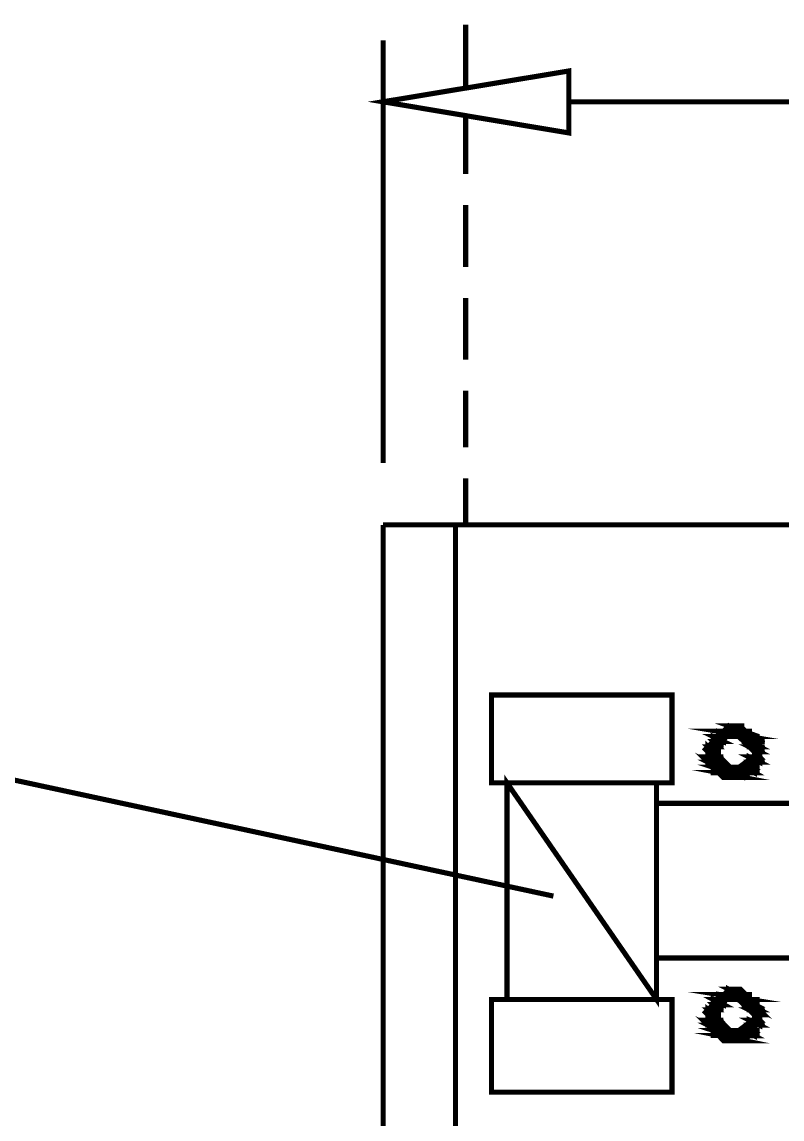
# Model space of a CAD drawing. Header units: metres. Extents: x -593 to 248, y 430 to 1024.
# Drawn here: x -453.6 to -447.35, y 817.38 to 826.39 of the extents above; entities that cross this region are included whole.
import ezdxf

# ---------------------------------------------------------------- set-up
doc = ezdxf.new("R2010")
doc.units = ezdxf.units.M
doc.header["$MEASUREMENT"] = 0
for name, color, linetype in [('C00-00-00-BLACK', 7, 'Continuous'), ('C00-7E-FF', 150, 'Continuous'), ('CFF-00-00', 1, 'Continuous')]:
    doc.layers.add(name, color=color, linetype=linetype)

msp = doc.modelspace()

# ---------------------------------------------------------------- linework, layer by layer
at = {"layer": 'C00-00-00-BLACK', "const_width": 0.0423}
for points in [[(-449.9536, 825.8641), (-449.9536, 826.3731)], [(-449.9536, 825.1451), (-449.9536, 825.6111)], [(-449.9536, 824.3801), (-449.9536, 824.8901)], [(-449.9536, 823.6181), (-449.9536, 824.1251)], [(-449.9536, 822.8991), (-449.9536, 823.3631)], [(-449.9536, 822.2611), (-449.9536, 822.6441)], [(-450.6326, 822.2611), (-450.6326, 803.2291)], [(-450.6326, 822.2611), (-442.7856, 822.2611)], [(-450.0376, 822.2611), (-450.0376, 813.6561)], [(-449.6146, 820.1411), (-449.6146, 818.3611)], [(-448.3846, 820.1411), (-448.3846, 818.3611)], [(-447.1116, 819.9721), (-448.3846, 819.9721), (-448.3846, 818.7011), (-447.1116, 818.7011)]]:
    msp.add_lwpolyline(points, dxfattribs=at)
for points in [[(-449.7416, 820.1411), (-448.2576, 820.1411), (-448.2576, 820.8631), (-449.7416, 820.8631), (-449.7416, 820.1411)], [(-447.6226, 820.5641), (-447.8756, 820.5641), (-447.6226, 820.5211), (-447.6226, 820.5641)], [(-447.5376, 820.3951), (-447.5376, 820.4481), (-447.6966, 820.6071), (-447.7486, 820.6071), (-447.7916, 820.6071), (-447.9186, 820.4481), (-447.9186, 820.3951), (-447.9186, 820.3531), (-447.7916, 820.2251), (-447.7486, 820.2251), (-447.6966, 820.2251), (-447.5376, 820.3531), (-447.5376, 820.3951)], [(-447.7076, 820.6101), (-447.7916, 820.6101), (-447.6646, 820.5641), (-447.7076, 820.6101)], [(-447.8756, 820.5641), (-447.6226, 820.5211), (-447.8756, 820.5211), (-447.8756, 820.5641)], [(-447.5796, 820.3951), (-447.5796, 820.4371), (-447.7076, 820.5641), (-447.7486, 820.5641), (-447.7806, 820.5641), (-447.8756, 820.4371), (-447.8756, 820.3951), (-447.8756, 820.3631), (-447.7806, 820.2681), (-447.7486, 820.2681), (-447.7076, 820.2681), (-447.5796, 820.3631), (-447.5796, 820.3951)], [(-447.8346, 820.5641), (-447.6226, 820.5641), (-447.8756, 820.5641), (-447.8346, 820.5641)], [(-447.7916, 820.6101), (-447.6646, 820.5641), (-447.8346, 820.5641), (-447.7916, 820.6101)], [(-447.8346, 820.5641), (-447.6646, 820.5641), (-447.6226, 820.5641), (-447.8346, 820.5641)], [(-447.6646, 820.5641), (-447.6226, 820.5641), (-447.8346, 820.5641), (-447.6646, 820.5641)], [(-447.8346, 820.5641), (-447.6646, 820.5641), (-447.6226, 820.5641), (-447.8346, 820.5641)], [(-447.6646, 820.5641), (-447.6226, 820.5641), (-447.8346, 820.5641), (-447.6646, 820.5641)], [(-447.6646, 820.5641), (-447.8346, 820.5641), (-447.6226, 820.5641), (-447.6646, 820.5641)], [(-447.7486, 820.6101), (-447.7076, 820.6101), (-447.7916, 820.6101), (-447.7486, 820.6101)], [(-447.7916, 820.6101), (-447.7076, 820.6101), (-447.6646, 820.6101), (-447.7916, 820.6101)], [(-447.7076, 820.6101), (-447.6646, 820.6101), (-447.7916, 820.6101), (-447.7076, 820.6101)], [(-447.9186, 820.4801), (-447.8756, 820.4371), (-447.9616, 820.4371), (-447.9186, 820.4801)], [(-447.8346, 820.5211), (-447.9186, 820.5211), (-447.8346, 820.4801), (-447.8346, 820.5211)], [(-447.8756, 820.4801), (-447.9186, 820.4801), (-447.8756, 820.4371), (-447.8756, 820.4801)], [(-447.9186, 820.5211), (-447.8346, 820.4801), (-447.9186, 820.4801), (-447.9186, 820.5211)], [(-447.8756, 820.5211), (-447.7916, 820.5211), (-447.9186, 820.5211), (-447.8756, 820.5211)], [(-447.8346, 820.5211), (-447.7916, 820.5211), (-447.9186, 820.5211), (-447.8346, 820.5211)], [(-447.8346, 820.5211), (-447.9186, 820.5211), (-447.7916, 820.5211), (-447.8346, 820.5211)], [(-447.9186, 820.5211), (-447.8346, 820.5211), (-447.7916, 820.5211), (-447.9186, 820.5211)], [(-447.8346, 820.5211), (-447.7916, 820.5211), (-447.9186, 820.5211), (-447.8346, 820.5211)], [(-447.8756, 820.4801), (-447.8346, 820.4801), (-447.9186, 820.4801), (-447.8756, 820.4801)], [(-447.8756, 820.4801), (-447.9186, 820.4801), (-447.8346, 820.4801), (-447.8756, 820.4801)], [(-447.9186, 820.4801), (-447.8756, 820.4801), (-447.8346, 820.4801), (-447.9186, 820.4801)], [(-447.8756, 820.4801), (-447.8346, 820.4801), (-447.9186, 820.4801), (-447.8756, 820.4801)], [(-447.8756, 820.5211), (-447.6226, 820.5211), (-447.5796, 820.5211), (-447.8756, 820.5211)], [(-447.6226, 820.5211), (-447.5796, 820.5211), (-447.8756, 820.5211), (-447.6226, 820.5211)], [(-447.7916, 820.5211), (-447.7486, 820.5211), (-447.8756, 820.5211), (-447.7916, 820.5211)], [(-447.7916, 820.5211), (-447.8756, 820.5211), (-447.7486, 820.5211), (-447.7916, 820.5211)], [(-447.7916, 820.5211), (-447.8756, 820.5211), (-447.7916, 820.5211)], [(-447.6226, 820.5211), (-447.7486, 820.5211), (-447.6226, 820.5211)], [(-447.7486, 820.5211), (-447.6226, 820.5211), (-447.7076, 820.5211), (-447.7486, 820.5211)], [(-447.5796, 820.5211), (-447.6646, 820.5211), (-447.5796, 820.4801), (-447.5796, 820.5211)], [(-447.6226, 820.4371), (-447.5376, 820.3951), (-447.5796, 820.3951), (-447.6226, 820.4371)], [(-447.5796, 820.5211), (-447.5376, 820.5211), (-447.7076, 820.5211), (-447.5796, 820.5211)], [(-447.5796, 820.5211), (-447.7076, 820.5211), (-447.6226, 820.5211), (-447.5796, 820.5211)], [(-447.7076, 820.5211), (-447.5796, 820.5211), (-447.5376, 820.5211), (-447.7076, 820.5211)], [(-447.5796, 820.5211), (-447.5376, 820.5211), (-447.7076, 820.5211), (-447.5796, 820.5211)], [(-447.5796, 820.5211), (-447.7076, 820.5211), (-447.5796, 820.5211)], [(-447.7076, 820.5211), (-447.5796, 820.5211), (-447.6646, 820.5211), (-447.7076, 820.5211)], [(-447.5376, 820.4801), (-447.6226, 820.4801), (-447.5376, 820.4371), (-447.5376, 820.4801)], [(-447.6646, 820.5211), (-447.5796, 820.4801), (-447.6646, 820.4801), (-447.6646, 820.5211)], [(-447.5796, 820.4801), (-447.6646, 820.4801), (-447.5796, 820.4801)], [(-447.6646, 820.4801), (-447.5796, 820.4801), (-447.6226, 820.4801), (-447.6646, 820.4801)], [(-447.6226, 820.4801), (-447.5376, 820.4371), (-447.6226, 820.4371), (-447.6226, 820.4801)], [(-447.6226, 820.4801), (-447.5796, 820.4801), (-447.5376, 820.4801), (-447.6226, 820.4801)], [(-447.5796, 820.4801), (-447.5376, 820.4801), (-447.6226, 820.4801), (-447.5796, 820.4801)], [(-447.5376, 820.4801), (-447.4956, 820.4801), (-447.6226, 820.4801), (-447.5376, 820.4801)], [(-447.5376, 820.4801), (-447.6226, 820.4801), (-447.5796, 820.4801), (-447.5376, 820.4801)], [(-447.8756, 820.4371), (-447.9616, 820.4371), (-447.9186, 820.3951), (-447.8756, 820.4371)], [(-447.9186, 820.3951), (-447.9616, 820.3951), (-447.9186, 820.3531), (-447.9186, 820.3951)], [(-447.9616, 820.4371), (-447.9186, 820.3951), (-447.9616, 820.3951), (-447.9616, 820.4371)], [(-447.9616, 820.4371), (-447.8756, 820.4371), (-447.8346, 820.4371), (-447.9616, 820.4371)], [(-447.8756, 820.4371), (-447.8346, 820.4371), (-447.9616, 820.4371), (-447.8756, 820.4371)], [(-447.9616, 820.4371), (-447.8756, 820.4371), (-447.8346, 820.4371), (-447.9616, 820.4371)], [(-447.8756, 820.4371), (-447.8346, 820.4371), (-447.9616, 820.4371), (-447.8756, 820.4371)], [(-447.9616, 820.3951), (-447.9186, 820.3531), (-447.9616, 820.3531), (-447.9616, 820.3951)], [(-447.9616, 820.3951), (-447.9186, 820.3951), (-447.8756, 820.3951), (-447.9616, 820.3951)], [(-447.9186, 820.3951), (-447.8756, 820.3951), (-447.9616, 820.3951), (-447.9186, 820.3951)], [(-447.5376, 820.4371), (-447.6226, 820.4371), (-447.5376, 820.3951), (-447.5376, 820.4371)], [(-447.6226, 820.4371), (-447.5376, 820.4371), (-447.4956, 820.4371), (-447.6226, 820.4371)], [(-447.5376, 820.4371), (-447.4956, 820.4371), (-447.6226, 820.4371), (-447.5376, 820.4371)], [(-447.5376, 820.3951), (-447.5796, 820.3951), (-447.5376, 820.3531), (-447.5376, 820.3951)], [(-447.5796, 820.3951), (-447.5376, 820.3531), (-447.5796, 820.3531), (-447.5796, 820.3951)], [(-447.5796, 820.3951), (-447.5376, 820.3951), (-447.4956, 820.3951), (-447.5796, 820.3951)], [(-447.5376, 820.3951), (-447.4956, 820.3951), (-447.5796, 820.3951), (-447.5376, 820.3951)], [(-447.9616, 820.3111), (-447.8756, 820.2681), (-447.9186, 820.2681), (-447.9616, 820.3111)], [(-447.8756, 820.3531), (-447.9616, 820.3531), (-447.8756, 820.3111), (-447.8756, 820.3531)], [(-447.8756, 820.3111), (-447.9616, 820.3111), (-447.8756, 820.2681), (-447.8756, 820.3111)], [(-447.9616, 820.3531), (-447.8756, 820.3111), (-447.9616, 820.3111), (-447.9616, 820.3531)], [(-447.9616, 820.3531), (-447.9186, 820.3531), (-447.8756, 820.3531), (-447.9616, 820.3531)], [(-447.9186, 820.3531), (-447.8756, 820.3531), (-447.9616, 820.3531), (-447.9186, 820.3531)], [(-447.8756, 820.3531), (-447.8346, 820.3531), (-447.9616, 820.3531), (-447.8756, 820.3531)], [(-447.8756, 820.3531), (-447.9616, 820.3531), (-447.9186, 820.3531), (-447.8756, 820.3531)], [(-447.9616, 820.3111), (-447.8756, 820.3111), (-447.8346, 820.3111), (-447.9616, 820.3111)], [(-447.8756, 820.3111), (-447.8346, 820.3111), (-447.9616, 820.3111), (-447.8756, 820.3111)], [(-447.5376, 820.3531), (-447.6226, 820.3531), (-447.5376, 820.3111), (-447.5376, 820.3531)], [(-447.5796, 820.3111), (-447.6226, 820.3111), (-447.5796, 820.2681), (-447.5796, 820.3111)], [(-447.6226, 820.3531), (-447.5376, 820.3111), (-447.6226, 820.3111), (-447.6226, 820.3531)], [(-447.5796, 820.3531), (-447.5376, 820.3531), (-447.6226, 820.3531), (-447.5796, 820.3531)], [(-447.6226, 820.3111), (-447.5796, 820.2681), (-447.6226, 820.2681), (-447.6226, 820.3111)], [(-447.6226, 820.3111), (-447.5376, 820.3111), (-447.4956, 820.3111), (-447.6226, 820.3111)], [(-447.5376, 820.3111), (-447.4956, 820.3111), (-447.6226, 820.3111), (-447.5376, 820.3111)], [(-447.5796, 820.3111), (-447.5376, 820.3111), (-447.6226, 820.3111), (-447.5796, 820.3111)], [(-447.5796, 820.3111), (-447.6226, 820.3111), (-447.5376, 820.3111), (-447.5796, 820.3111)], [(-447.5376, 820.3531), (-447.5796, 820.3531), (-447.5376, 820.3531)], [(-447.6226, 820.2251), (-447.8756, 820.2251), (-447.6646, 820.1841), (-447.6226, 820.2251)], [(-447.8346, 820.2681), (-447.9186, 820.2681), (-447.7916, 820.2251), (-447.8346, 820.2681)], [(-447.9186, 820.2681), (-447.7916, 820.2251), (-447.9186, 820.2251), (-447.9186, 820.2681)], [(-447.9186, 820.2681), (-447.8756, 820.2681), (-447.8346, 820.2681), (-447.9186, 820.2681)], [(-447.8756, 820.2681), (-447.8346, 820.2681), (-447.9186, 820.2681), (-447.8756, 820.2681)], [(-447.8346, 820.2681), (-447.7916, 820.2681), (-447.9186, 820.2681), (-447.8346, 820.2681)], [(-447.8346, 820.2681), (-447.9186, 820.2681), (-447.8756, 820.2681), (-447.8346, 820.2681)], [(-447.9186, 820.2681), (-447.8346, 820.2681), (-447.7916, 820.2681), (-447.9186, 820.2681)], [(-447.8346, 820.2681), (-447.7916, 820.2681), (-447.9186, 820.2681), (-447.8346, 820.2681)], [(-447.9186, 820.2681), (-447.8346, 820.2681), (-447.7916, 820.2681), (-447.9186, 820.2681)], [(-447.8346, 820.2681), (-447.7916, 820.2681), (-447.9186, 820.2681), (-447.8346, 820.2681)], [(-447.7916, 820.2251), (-447.9186, 820.2251), (-447.7916, 820.2251)], [(-447.9186, 820.2251), (-447.7916, 820.2251), (-447.8756, 820.2251), (-447.9186, 820.2251)], [(-447.8756, 820.2251), (-447.6646, 820.1841), (-447.8346, 820.1841), (-447.8756, 820.2251)], [(-447.7486, 820.2251), (-447.7076, 820.2251), (-447.8756, 820.2251), (-447.7486, 820.2251)], [(-447.7486, 820.2251), (-447.8756, 820.2251), (-447.7916, 820.2251), (-447.7486, 820.2251)], [(-447.8756, 820.2251), (-447.6226, 820.2251), (-447.5796, 820.2251), (-447.8756, 820.2251)], [(-447.6226, 820.2251), (-447.5796, 820.2251), (-447.8756, 820.2251), (-447.6226, 820.2251)], [(-447.8756, 820.2251), (-447.6226, 820.2251), (-447.5796, 820.2251), (-447.8756, 820.2251)], [(-447.6226, 820.2251), (-447.5796, 820.2251), (-447.8756, 820.2251), (-447.6226, 820.2251)], [(-447.7076, 820.2251), (-447.6226, 820.2251), (-447.7486, 820.2251), (-447.7076, 820.2251)], [(-447.7486, 820.2251), (-447.6226, 820.2251), (-447.5796, 820.2251), (-447.7486, 820.2251)], [(-447.6226, 820.2251), (-447.5796, 820.2251), (-447.7486, 820.2251), (-447.6226, 820.2251)], [(-447.6646, 820.2681), (-447.5796, 820.2231), (-447.7076, 820.2231), (-447.6646, 820.2681)], [(-447.5796, 820.2681), (-447.6646, 820.2681), (-447.5796, 820.2231), (-447.5796, 820.2681)], [(-447.7076, 820.2251), (-447.5796, 820.2251), (-447.5376, 820.2251), (-447.7076, 820.2251)], [(-447.5796, 820.2251), (-447.5376, 820.2251), (-447.7076, 820.2251), (-447.5796, 820.2251)], [(-447.6226, 820.2251), (-447.5796, 820.2251), (-447.7076, 820.2251), (-447.6226, 820.2251)], [(-447.6226, 820.2251), (-447.7076, 820.2251), (-447.5796, 820.2251), (-447.6226, 820.2251)], [(-447.6226, 820.2251), (-447.7076, 820.2251), (-447.6226, 820.2251)], [(-447.6226, 820.2681), (-447.5796, 820.2681), (-447.6646, 820.2681), (-447.6226, 820.2681)], [(-447.6646, 820.2681), (-447.5796, 820.2681), (-447.5376, 820.2681), (-447.6646, 820.2681)], [(-447.5796, 820.2681), (-447.5376, 820.2681), (-447.6646, 820.2681), (-447.5796, 820.2681)], [(-447.5796, 820.2681), (-447.6226, 820.2681), (-447.5796, 820.2681)], [(-448.3846, 820.1411), (-449.6146, 820.1411), (-448.3846, 818.3611), (-448.3846, 820.1411)], [(-449.6146, 820.1411), (-448.3846, 818.3611), (-449.6146, 818.3611), (-449.6146, 820.1411)], [(-447.8346, 820.1841), (-447.6646, 820.1841), (-447.6226, 820.1841), (-447.8346, 820.1841)], [(-447.6646, 820.1841), (-447.6226, 820.1841), (-447.8346, 820.1841), (-447.6646, 820.1841)], [(-447.8346, 820.1841), (-447.6646, 820.1841), (-447.6226, 820.1841), (-447.8346, 820.1841)], [(-447.6646, 820.1841), (-447.6226, 820.1841), (-447.8346, 820.1841), (-447.6646, 820.1841)], [(-447.6646, 820.1841), (-447.8346, 820.1841), (-447.7076, 820.1841), (-447.6646, 820.1841)], [(-447.8346, 820.1841), (-447.7076, 820.1841), (-447.7916, 820.1841), (-447.8346, 820.1841)], [(-447.7076, 820.1841), (-447.7916, 820.1841), (-447.7486, 820.1841), (-447.7076, 820.1841)], [(-447.7916, 820.1841), (-447.7076, 820.1841), (-447.6646, 820.1841), (-447.7916, 820.1841)], [(-447.7076, 820.1841), (-447.6646, 820.1841), (-447.7916, 820.1841), (-447.7076, 820.1841)], [(-447.6226, 818.4021), (-447.8756, 818.4021), (-447.6226, 818.3611), (-447.6226, 818.4021)], [(-447.5376, 818.2341), (-447.5376, 818.2881), (-447.6966, 818.4451), (-447.7486, 818.4451), (-447.7916, 818.4451), (-447.9186, 818.2881), (-447.9186, 818.2341), (-447.9186, 818.1931), (-447.7916, 818.0651), (-447.7486, 818.0651), (-447.6966, 818.0651), (-447.5376, 818.1931), (-447.5376, 818.2341)], [(-447.8756, 818.4021), (-447.6226, 818.3611), (-447.8756, 818.3611), (-447.8756, 818.4021)], [(-447.5796, 818.2341), (-447.5796, 818.2771), (-447.7076, 818.4021), (-447.7486, 818.4021), (-447.7806, 818.4021), (-447.8756, 818.2771), (-447.8756, 818.2341), (-447.8756, 818.2021), (-447.7806, 818.1061), (-447.7486, 818.1061), (-447.7076, 818.1061), (-447.5796, 818.2021), (-447.5796, 818.2341)], [(-447.8346, 818.4021), (-447.6226, 818.4021), (-447.8756, 818.4021), (-447.8346, 818.4021)], [(-447.7076, 818.4451), (-447.7916, 818.4451), (-447.7076, 818.4021), (-447.7076, 818.4451)], [(-447.7916, 818.4021), (-447.6646, 818.4021), (-447.8346, 818.4021), (-447.7916, 818.4021)], [(-447.8346, 818.4021), (-447.6646, 818.4021), (-447.6226, 818.4021), (-447.8346, 818.4021)], [(-447.6646, 818.4021), (-447.6226, 818.4021), (-447.8346, 818.4021), (-447.6646, 818.4021)], [(-447.8346, 818.4021), (-447.6646, 818.4021), (-447.6226, 818.4021), (-447.8346, 818.4021)], [(-447.6646, 818.4021), (-447.6226, 818.4021), (-447.8346, 818.4021), (-447.6646, 818.4021)], [(-447.6646, 818.4021), (-447.8346, 818.4021), (-447.6226, 818.4021), (-447.6646, 818.4021)], [(-447.7916, 818.4451), (-447.7076, 818.4021), (-447.7916, 818.4021), (-447.7916, 818.4451)], [(-447.7486, 818.4451), (-447.7076, 818.4451), (-447.7916, 818.4451), (-447.7486, 818.4451)], [(-447.7076, 818.4021), (-447.7916, 818.4021), (-447.6646, 818.4021), (-447.7076, 818.4021)], [(-449.7416, 817.5991), (-448.2576, 817.5991), (-448.2576, 818.3611), (-449.7416, 818.3611), (-449.7416, 817.5991)], [(-447.9186, 818.3181), (-447.8756, 818.2751), (-447.9616, 818.2751), (-447.9186, 818.3181)], [(-447.8346, 818.3611), (-447.9186, 818.3611), (-447.8346, 818.3181), (-447.8346, 818.3611)], [(-447.8756, 818.3181), (-447.9186, 818.3181), (-447.8756, 818.2751), (-447.8756, 818.3181)], [(-447.9186, 818.3611), (-447.8346, 818.3181), (-447.9186, 818.3181), (-447.9186, 818.3611)], [(-447.8756, 818.3611), (-447.7916, 818.3611), (-447.9186, 818.3611), (-447.8756, 818.3611)], [(-447.8346, 818.3611), (-447.7916, 818.3611), (-447.9186, 818.3611), (-447.8346, 818.3611)], [(-447.8346, 818.3611), (-447.9186, 818.3611), (-447.7916, 818.3611), (-447.8346, 818.3611)], [(-447.9186, 818.3611), (-447.8346, 818.3611), (-447.7916, 818.3611), (-447.9186, 818.3611)], [(-447.8346, 818.3611), (-447.7916, 818.3611), (-447.9186, 818.3611), (-447.8346, 818.3611)], [(-447.8756, 818.3181), (-447.8346, 818.3181), (-447.9186, 818.3181), (-447.8756, 818.3181)], [(-447.8756, 818.3181), (-447.9186, 818.3181), (-447.8346, 818.3181), (-447.8756, 818.3181)], [(-447.9186, 818.3181), (-447.8756, 818.3181), (-447.8346, 818.3181), (-447.9186, 818.3181)], [(-447.8756, 818.3181), (-447.8346, 818.3181), (-447.9186, 818.3181), (-447.8756, 818.3181)], [(-447.8756, 818.3611), (-447.6226, 818.3611), (-447.5796, 818.3611), (-447.8756, 818.3611)], [(-447.6226, 818.3611), (-447.5796, 818.3611), (-447.8756, 818.3611), (-447.6226, 818.3611)], [(-447.7916, 818.3611), (-447.7486, 818.3611), (-447.8756, 818.3611), (-447.7916, 818.3611)], [(-447.7916, 818.3611), (-447.8756, 818.3611), (-447.7486, 818.3611), (-447.7916, 818.3611)], [(-447.7916, 818.3611), (-447.8756, 818.3611), (-447.7916, 818.3611)], [(-447.6226, 818.3611), (-447.7486, 818.3611), (-447.6226, 818.3611)], [(-447.7486, 818.3611), (-447.6226, 818.3611), (-447.7076, 818.3611), (-447.7486, 818.3611)], [(-447.5796, 818.3611), (-447.6646, 818.3611), (-447.5796, 818.3181), (-447.5796, 818.3611)], [(-447.6226, 818.2751), (-447.5376, 818.2341), (-447.5796, 818.2341), (-447.6226, 818.2751)], [(-447.5796, 818.3611), (-447.5376, 818.3611), (-447.7076, 818.3611), (-447.5796, 818.3611)], [(-447.5796, 818.3611), (-447.7076, 818.3611), (-447.6226, 818.3611), (-447.5796, 818.3611)], [(-447.7076, 818.3611), (-447.5796, 818.3611), (-447.5376, 818.3611), (-447.7076, 818.3611)], [(-447.5796, 818.3611), (-447.5376, 818.3611), (-447.7076, 818.3611), (-447.5796, 818.3611)], [(-447.5796, 818.3611), (-447.7076, 818.3611), (-447.5796, 818.3611)], [(-447.7076, 818.3611), (-447.5796, 818.3611), (-447.6646, 818.3611), (-447.7076, 818.3611)], [(-447.5796, 818.3181), (-447.6226, 818.3181), (-447.5376, 818.2751), (-447.5796, 818.3181)], [(-447.6646, 818.3611), (-447.5796, 818.3181), (-447.6646, 818.3181), (-447.6646, 818.3611)], [(-447.5796, 818.3181), (-447.6646, 818.3181), (-447.5796, 818.3181)], [(-447.6646, 818.3181), (-447.5796, 818.3181), (-447.6226, 818.3181), (-447.6646, 818.3181)], [(-447.6226, 818.3181), (-447.5376, 818.2751), (-447.6226, 818.2751), (-447.6226, 818.3181)], [(-447.6226, 818.3181), (-447.5796, 818.3181), (-447.5376, 818.3181), (-447.6226, 818.3181)], [(-447.5796, 818.3181), (-447.5376, 818.3181), (-447.6226, 818.3181), (-447.5796, 818.3181)], [(-447.8756, 818.2751), (-447.9616, 818.2751), (-447.9186, 818.2341), (-447.8756, 818.2751)], [(-447.9186, 818.2341), (-447.9616, 818.2341), (-447.9186, 818.1911), (-447.9186, 818.2341)], [(-447.9616, 818.2751), (-447.9186, 818.2341), (-447.9616, 818.2341), (-447.9616, 818.2751)], [(-447.9616, 818.2751), (-447.8756, 818.2751), (-447.8346, 818.2751), (-447.9616, 818.2751)], [(-447.8756, 818.2751), (-447.8346, 818.2751), (-447.9616, 818.2751), (-447.8756, 818.2751)], [(-447.9616, 818.2751), (-447.8756, 818.2751), (-447.8346, 818.2751), (-447.9616, 818.2751)], [(-447.8756, 818.2751), (-447.8346, 818.2751), (-447.9616, 818.2751), (-447.8756, 818.2751)], [(-447.9616, 818.2341), (-447.9186, 818.1911), (-447.9616, 818.1911), (-447.9616, 818.2341)], [(-447.9616, 818.2341), (-447.9186, 818.2341), (-447.8756, 818.2341), (-447.9616, 818.2341)], [(-447.9186, 818.2341), (-447.8756, 818.2341), (-447.9616, 818.2341), (-447.9186, 818.2341)], [(-447.5376, 818.2751), (-447.6226, 818.2751), (-447.5376, 818.2341), (-447.5376, 818.2751)], [(-447.6226, 818.2751), (-447.5376, 818.2751), (-447.4956, 818.2751), (-447.6226, 818.2751)], [(-447.5376, 818.2751), (-447.4956, 818.2751), (-447.6226, 818.2751), (-447.5376, 818.2751)], [(-447.6226, 818.2751), (-447.5376, 818.2751), (-447.4956, 818.2751), (-447.6226, 818.2751)], [(-447.5376, 818.2751), (-447.4956, 818.2751), (-447.6226, 818.2751), (-447.5376, 818.2751)], [(-447.5376, 818.2341), (-447.5796, 818.2341), (-447.5376, 818.1911), (-447.5376, 818.2341)], [(-447.5796, 818.2341), (-447.5376, 818.1911), (-447.5796, 818.1911), (-447.5796, 818.2341)], [(-447.5796, 818.2341), (-447.5376, 818.2341), (-447.4956, 818.2341), (-447.5796, 818.2341)], [(-447.5376, 818.2341), (-447.4956, 818.2341), (-447.5796, 818.2341), (-447.5376, 818.2341)], [(-447.9616, 818.1491), (-447.8756, 818.1061), (-447.9186, 818.1061), (-447.9616, 818.1491)], [(-447.8756, 818.1911), (-447.9616, 818.1911), (-447.8756, 818.1491), (-447.8756, 818.1911)], [(-447.8756, 818.1491), (-447.9616, 818.1491), (-447.8756, 818.1061), (-447.8756, 818.1491)], [(-447.9616, 818.1911), (-447.8756, 818.1491), (-447.9616, 818.1491), (-447.9616, 818.1911)], [(-447.9616, 818.1911), (-447.9186, 818.1911), (-447.8756, 818.1911), (-447.9616, 818.1911)], [(-447.9186, 818.1911), (-447.8756, 818.1911), (-447.9616, 818.1911), (-447.9186, 818.1911)], [(-447.8756, 818.1911), (-447.8346, 818.1911), (-447.9616, 818.1911), (-447.8756, 818.1911)], [(-447.8756, 818.1911), (-447.9616, 818.1911), (-447.9186, 818.1911), (-447.8756, 818.1911)], [(-447.9616, 818.1491), (-447.8756, 818.1491), (-447.8346, 818.1491), (-447.9616, 818.1491)], [(-447.8756, 818.1491), (-447.8346, 818.1491), (-447.9616, 818.1491), (-447.8756, 818.1491)], [(-447.5376, 818.1911), (-447.6226, 818.1911), (-447.5376, 818.1491), (-447.5376, 818.1911)], [(-447.5796, 818.1491), (-447.6226, 818.1491), (-447.5796, 818.1061), (-447.5796, 818.1491)], [(-447.6226, 818.1911), (-447.5376, 818.1491), (-447.6226, 818.1491), (-447.6226, 818.1911)], [(-447.5796, 818.1911), (-447.5376, 818.1911), (-447.6226, 818.1911), (-447.5796, 818.1911)], [(-447.6226, 818.1491), (-447.5796, 818.1061), (-447.6226, 818.1061), (-447.6226, 818.1491)], [(-447.6226, 818.1491), (-447.5376, 818.1491), (-447.4956, 818.1491), (-447.6226, 818.1491)], [(-447.5376, 818.1491), (-447.4956, 818.1491), (-447.6226, 818.1491), (-447.5376, 818.1491)], [(-447.5796, 818.1491), (-447.5376, 818.1491), (-447.6226, 818.1491), (-447.5796, 818.1491)], [(-447.5796, 818.1491), (-447.6226, 818.1491), (-447.5376, 818.1491), (-447.5796, 818.1491)], [(-447.5376, 818.1911), (-447.5796, 818.1911), (-447.5376, 818.1911)], [(-447.6226, 818.0651), (-447.8756, 818.0651), (-447.6646, 818.0221), (-447.6226, 818.0651)], [(-447.8346, 818.1061), (-447.9186, 818.1061), (-447.7916, 818.0651), (-447.8346, 818.1061)], [(-447.9186, 818.1061), (-447.7916, 818.0651), (-447.9186, 818.0651), (-447.9186, 818.1061)], [(-447.9186, 818.1061), (-447.8756, 818.1061), (-447.8346, 818.1061), (-447.9186, 818.1061)], [(-447.8756, 818.1061), (-447.8346, 818.1061), (-447.9186, 818.1061), (-447.8756, 818.1061)], [(-447.8346, 818.1061), (-447.7916, 818.1061), (-447.9186, 818.1061), (-447.8346, 818.1061)], [(-447.8346, 818.1061), (-447.9186, 818.1061), (-447.8756, 818.1061), (-447.8346, 818.1061)], [(-447.9186, 818.1061), (-447.8346, 818.1061), (-447.7916, 818.1061), (-447.9186, 818.1061)], [(-447.8346, 818.1061), (-447.7916, 818.1061), (-447.9186, 818.1061), (-447.8346, 818.1061)], [(-447.9186, 818.1061), (-447.8346, 818.1061), (-447.7916, 818.1061), (-447.9186, 818.1061)], [(-447.8346, 818.1061), (-447.7916, 818.1061), (-447.9186, 818.1061), (-447.8346, 818.1061)], [(-447.7916, 818.0651), (-447.9186, 818.0651), (-447.7916, 818.0651)], [(-447.9186, 818.0651), (-447.7916, 818.0651), (-447.8756, 818.0651), (-447.9186, 818.0651)], [(-447.8756, 818.0651), (-447.6646, 818.0221), (-447.8346, 818.0221), (-447.8756, 818.0651)], [(-447.7486, 818.0651), (-447.7076, 818.0651), (-447.8756, 818.0651), (-447.7486, 818.0651)], [(-447.7486, 818.0651), (-447.8756, 818.0651), (-447.7916, 818.0651), (-447.7486, 818.0651)], [(-447.8756, 818.0651), (-447.6226, 818.0651), (-447.5796, 818.0651), (-447.8756, 818.0651)], [(-447.6226, 818.0651), (-447.5796, 818.0651), (-447.8756, 818.0651), (-447.6226, 818.0651)], [(-447.8756, 818.0651), (-447.6226, 818.0651), (-447.5796, 818.0651), (-447.8756, 818.0651)], [(-447.6226, 818.0651), (-447.5796, 818.0651), (-447.8756, 818.0651), (-447.6226, 818.0651)], [(-447.7076, 818.0651), (-447.6226, 818.0651), (-447.7486, 818.0651), (-447.7076, 818.0651)], [(-447.7486, 818.0651), (-447.6226, 818.0651), (-447.5796, 818.0651), (-447.7486, 818.0651)], [(-447.6226, 818.0651), (-447.5796, 818.0651), (-447.7486, 818.0651), (-447.6226, 818.0651)], [(-447.6646, 818.1061), (-447.5796, 818.0621), (-447.7076, 818.0621), (-447.6646, 818.1061)], [(-447.5796, 818.1061), (-447.6646, 818.1061), (-447.5796, 818.0621), (-447.5796, 818.1061)], [(-447.7076, 818.0651), (-447.5796, 818.0651), (-447.5376, 818.0651), (-447.7076, 818.0651)], [(-447.5796, 818.0651), (-447.5376, 818.0651), (-447.7076, 818.0651), (-447.5796, 818.0651)], [(-447.6226, 818.0651), (-447.5796, 818.0651), (-447.7076, 818.0651), (-447.6226, 818.0651)], [(-447.6226, 818.0651), (-447.7076, 818.0651), (-447.5796, 818.0651), (-447.6226, 818.0651)], [(-447.6226, 818.0651), (-447.7076, 818.0651), (-447.6226, 818.0651)], [(-447.6226, 818.1061), (-447.5796, 818.1061), (-447.6646, 818.1061), (-447.6226, 818.1061)], [(-447.6646, 818.1061), (-447.5796, 818.1061), (-447.5376, 818.1061), (-447.6646, 818.1061)], [(-447.5796, 818.1061), (-447.5376, 818.1061), (-447.6646, 818.1061), (-447.5796, 818.1061)], [(-447.5796, 818.1061), (-447.6226, 818.1061), (-447.5796, 818.1061)], [(-447.8346, 818.0221), (-447.6646, 818.0221), (-447.6226, 818.0221), (-447.8346, 818.0221)], [(-447.6646, 818.0221), (-447.6226, 818.0221), (-447.8346, 818.0221), (-447.6646, 818.0221)], [(-447.8346, 818.0221), (-447.6646, 818.0221), (-447.6226, 818.0221), (-447.8346, 818.0221)], [(-447.6646, 818.0221), (-447.6226, 818.0221), (-447.8346, 818.0221), (-447.6646, 818.0221)], [(-447.6646, 818.0221), (-447.8346, 818.0221), (-447.7076, 818.0221), (-447.6646, 818.0221)], [(-447.8346, 818.0221), (-447.7076, 818.0221), (-447.7916, 818.0221), (-447.8346, 818.0221)], [(-447.7076, 818.0221), (-447.7916, 818.0221), (-447.7486, 818.0221), (-447.7076, 818.0221)], [(-447.7916, 818.0221), (-447.7076, 818.0221), (-447.6646, 818.0221), (-447.7916, 818.0221)], [(-447.7076, 818.0221), (-447.6646, 818.0221), (-447.7916, 818.0221), (-447.7076, 818.0221)]]:
    msp.add_lwpolyline(points, close=True, dxfattribs=at)
at = {"layer": 'C00-00-00-BLACK'}
for points in [[(-447.7916, 820.6101), (-447.6646, 820.5641), (-447.8346, 820.5641), (-447.7916, 820.6101)], [(-447.7486, 820.6101), (-447.7076, 820.6101), (-447.7916, 820.6101), (-447.7486, 820.6101)], [(-447.7916, 820.6101), (-447.7076, 820.6101), (-447.6646, 820.6101), (-447.7916, 820.6101)], [(-447.7076, 820.6101), (-447.6646, 820.6101), (-447.7916, 820.6101), (-447.7076, 820.6101)], [(-447.7076, 820.6101), (-447.7916, 820.6101), (-447.6646, 820.5641), (-447.7076, 820.6101)], [(-447.8756, 820.5211), (-447.7916, 820.5211), (-447.9186, 820.5211), (-447.8756, 820.5211)], [(-447.8346, 820.5211), (-447.7916, 820.5211), (-447.9186, 820.5211), (-447.8346, 820.5211)], [(-447.8346, 820.5211), (-447.9186, 820.5211), (-447.7916, 820.5211), (-447.8346, 820.5211)], [(-447.9186, 820.5211), (-447.8346, 820.5211), (-447.7916, 820.5211), (-447.9186, 820.5211)], [(-447.8346, 820.5211), (-447.7916, 820.5211), (-447.9186, 820.5211), (-447.8346, 820.5211)], [(-447.8346, 820.5211), (-447.9186, 820.5211), (-447.8346, 820.4801), (-447.8346, 820.5211)], [(-447.9186, 820.5211), (-447.8346, 820.4801), (-447.9186, 820.4801), (-447.9186, 820.5211)], [(-447.8346, 820.5641), (-447.6226, 820.5641), (-447.8756, 820.5641), (-447.8346, 820.5641)], [(-447.6226, 820.5641), (-447.8756, 820.5641), (-447.6226, 820.5211), (-447.6226, 820.5641)], [(-447.8756, 820.5641), (-447.6226, 820.5211), (-447.8756, 820.5211), (-447.8756, 820.5641)], [(-447.8756, 820.5211), (-447.6226, 820.5211), (-447.5796, 820.5211), (-447.8756, 820.5211)], [(-447.6226, 820.5211), (-447.5796, 820.5211), (-447.8756, 820.5211), (-447.6226, 820.5211)], [(-447.7916, 820.5211), (-447.7486, 820.5211), (-447.8756, 820.5211), (-447.7916, 820.5211)], [(-447.7916, 820.5211), (-447.8756, 820.5211), (-447.7486, 820.5211), (-447.7916, 820.5211)], [(-447.7916, 820.5211), (-447.8756, 820.5211), (-447.7916, 820.5211)], [(-447.8346, 820.5641), (-447.6646, 820.5641), (-447.6226, 820.5641), (-447.8346, 820.5641)], [(-447.6646, 820.5641), (-447.6226, 820.5641), (-447.8346, 820.5641), (-447.6646, 820.5641)], [(-447.8346, 820.5641), (-447.6646, 820.5641), (-447.6226, 820.5641), (-447.8346, 820.5641)], [(-447.6646, 820.5641), (-447.6226, 820.5641), (-447.8346, 820.5641), (-447.6646, 820.5641)], [(-447.6646, 820.5641), (-447.8346, 820.5641), (-447.6226, 820.5641), (-447.6646, 820.5641)], [(-447.6226, 820.5211), (-447.7486, 820.5211), (-447.6226, 820.5211)], [(-447.7486, 820.5211), (-447.6226, 820.5211), (-447.7076, 820.5211), (-447.7486, 820.5211)], [(-447.5796, 820.5211), (-447.5376, 820.5211), (-447.7076, 820.5211), (-447.5796, 820.5211)], [(-447.5796, 820.5211), (-447.7076, 820.5211), (-447.6226, 820.5211), (-447.5796, 820.5211)], [(-447.7076, 820.5211), (-447.5796, 820.5211), (-447.5376, 820.5211), (-447.7076, 820.5211)], [(-447.5796, 820.5211), (-447.5376, 820.5211), (-447.7076, 820.5211), (-447.5796, 820.5211)], [(-447.5796, 820.5211), (-447.7076, 820.5211), (-447.5796, 820.5211)], [(-447.7076, 820.5211), (-447.5796, 820.5211), (-447.6646, 820.5211), (-447.7076, 820.5211)], [(-447.5796, 820.5211), (-447.6646, 820.5211), (-447.5796, 820.4801), (-447.5796, 820.5211)], [(-447.6646, 820.5211), (-447.5796, 820.4801), (-447.6646, 820.4801), (-447.6646, 820.5211)], [(-447.9186, 820.4801), (-447.8756, 820.4371), (-447.9616, 820.4371), (-447.9186, 820.4801)], [(-447.9616, 820.4371), (-447.8756, 820.4371), (-447.8346, 820.4371), (-447.9616, 820.4371)], [(-447.8756, 820.4371), (-447.8346, 820.4371), (-447.9616, 820.4371), (-447.8756, 820.4371)], [(-447.9616, 820.4371), (-447.8756, 820.4371), (-447.8346, 820.4371), (-447.9616, 820.4371)], [(-447.8756, 820.4371), (-447.8346, 820.4371), (-447.9616, 820.4371), (-447.8756, 820.4371)], [(-447.8756, 820.4371), (-447.9616, 820.4371), (-447.9186, 820.3951), (-447.8756, 820.4371)], [(-447.9616, 820.4371), (-447.9186, 820.3951), (-447.9616, 820.3951), (-447.9616, 820.4371)], [(-447.8756, 820.4801), (-447.8346, 820.4801), (-447.9186, 820.4801), (-447.8756, 820.4801)], [(-447.8756, 820.4801), (-447.9186, 820.4801), (-447.8346, 820.4801), (-447.8756, 820.4801)], [(-447.9186, 820.4801), (-447.8756, 820.4801), (-447.8346, 820.4801), (-447.9186, 820.4801)], [(-447.8756, 820.4801), (-447.8346, 820.4801), (-447.9186, 820.4801), (-447.8756, 820.4801)], [(-447.8756, 820.4801), (-447.9186, 820.4801), (-447.8756, 820.4371), (-447.8756, 820.4801)], [(-447.5796, 820.4801), (-447.6646, 820.4801), (-447.5796, 820.4801)], [(-447.6646, 820.4801), (-447.5796, 820.4801), (-447.6226, 820.4801), (-447.6646, 820.4801)], [(-447.6226, 820.4801), (-447.5796, 820.4801), (-447.5376, 820.4801), (-447.6226, 820.4801)], [(-447.5796, 820.4801), (-447.5376, 820.4801), (-447.6226, 820.4801), (-447.5796, 820.4801)], [(-447.5376, 820.4801), (-447.4956, 820.4801), (-447.6226, 820.4801), (-447.5376, 820.4801)], [(-447.5376, 820.4801), (-447.6226, 820.4801), (-447.5796, 820.4801), (-447.5376, 820.4801)], [(-447.5376, 820.4801), (-447.6226, 820.4801), (-447.5376, 820.4371), (-447.5376, 820.4801)], [(-447.6226, 820.4801), (-447.5376, 820.4371), (-447.6226, 820.4371), (-447.6226, 820.4801)], [(-447.6226, 820.4371), (-447.5376, 820.4371), (-447.4956, 820.4371), (-447.6226, 820.4371)], [(-447.5376, 820.4371), (-447.4956, 820.4371), (-447.6226, 820.4371), (-447.5376, 820.4371)], [(-447.5376, 820.4371), (-447.6226, 820.4371), (-447.5376, 820.3951), (-447.5376, 820.4371)], [(-447.6226, 820.4371), (-447.5376, 820.3951), (-447.5796, 820.3951), (-447.6226, 820.4371)], [(-447.9616, 820.3951), (-447.9186, 820.3951), (-447.8756, 820.3951), (-447.9616, 820.3951)], [(-447.9186, 820.3951), (-447.8756, 820.3951), (-447.9616, 820.3951), (-447.9186, 820.3951)], [(-447.9186, 820.3951), (-447.9616, 820.3951), (-447.9186, 820.3531), (-447.9186, 820.3951)], [(-447.9616, 820.3951), (-447.9186, 820.3531), (-447.9616, 820.3531), (-447.9616, 820.3951)], [(-447.9616, 820.3531), (-447.9186, 820.3531), (-447.8756, 820.3531), (-447.9616, 820.3531)], [(-447.9186, 820.3531), (-447.8756, 820.3531), (-447.9616, 820.3531), (-447.9186, 820.3531)], [(-447.8756, 820.3531), (-447.8346, 820.3531), (-447.9616, 820.3531), (-447.8756, 820.3531)], [(-447.8756, 820.3531), (-447.9616, 820.3531), (-447.9186, 820.3531), (-447.8756, 820.3531)], [(-447.8756, 820.3531), (-447.9616, 820.3531), (-447.8756, 820.3111), (-447.8756, 820.3531)], [(-447.9616, 820.3531), (-447.8756, 820.3111), (-447.9616, 820.3111), (-447.9616, 820.3531)], [(-447.9616, 820.3111), (-447.8756, 820.3111), (-447.8346, 820.3111), (-447.9616, 820.3111)], [(-447.8756, 820.3111), (-447.8346, 820.3111), (-447.9616, 820.3111), (-447.8756, 820.3111)], [(-447.8756, 820.3111), (-447.9616, 820.3111), (-447.8756, 820.2681), (-447.8756, 820.3111)], [(-447.9616, 820.3111), (-447.8756, 820.2681), (-447.9186, 820.2681), (-447.9616, 820.3111)], [(-447.5796, 820.3531), (-447.5376, 820.3531), (-447.6226, 820.3531), (-447.5796, 820.3531)], [(-447.5376, 820.3531), (-447.6226, 820.3531), (-447.5376, 820.3111), (-447.5376, 820.3531)], [(-447.6226, 820.3531), (-447.5376, 820.3111), (-447.6226, 820.3111), (-447.6226, 820.3531)], [(-447.6226, 820.3111), (-447.5376, 820.3111), (-447.4956, 820.3111), (-447.6226, 820.3111)], [(-447.5376, 820.3111), (-447.4956, 820.3111), (-447.6226, 820.3111), (-447.5376, 820.3111)], [(-447.5796, 820.3111), (-447.5376, 820.3111), (-447.6226, 820.3111), (-447.5796, 820.3111)], [(-447.5796, 820.3111), (-447.6226, 820.3111), (-447.5376, 820.3111), (-447.5796, 820.3111)], [(-447.5796, 820.3111), (-447.6226, 820.3111), (-447.5796, 820.2681), (-447.5796, 820.3111)], [(-447.6226, 820.3111), (-447.5796, 820.2681), (-447.6226, 820.2681), (-447.6226, 820.3111)], [(-447.5796, 820.3951), (-447.5376, 820.3951), (-447.4956, 820.3951), (-447.5796, 820.3951)], [(-447.5376, 820.3951), (-447.4956, 820.3951), (-447.5796, 820.3951), (-447.5376, 820.3951)], [(-447.5376, 820.3951), (-447.5796, 820.3951), (-447.5376, 820.3531), (-447.5376, 820.3951)], [(-447.5796, 820.3951), (-447.5376, 820.3531), (-447.5796, 820.3531), (-447.5796, 820.3951)], [(-447.5376, 820.3531), (-447.5796, 820.3531), (-447.5376, 820.3531)], [(-447.9186, 820.2681), (-447.8756, 820.2681), (-447.8346, 820.2681), (-447.9186, 820.2681)], [(-447.8756, 820.2681), (-447.8346, 820.2681), (-447.9186, 820.2681), (-447.8756, 820.2681)], [(-447.8346, 820.2681), (-447.7916, 820.2681), (-447.9186, 820.2681), (-447.8346, 820.2681)], [(-447.8346, 820.2681), (-447.9186, 820.2681), (-447.8756, 820.2681), (-447.8346, 820.2681)], [(-447.9186, 820.2681), (-447.8346, 820.2681), (-447.7916, 820.2681), (-447.9186, 820.2681)], [(-447.8346, 820.2681), (-447.7916, 820.2681), (-447.9186, 820.2681), (-447.8346, 820.2681)], [(-447.9186, 820.2681), (-447.8346, 820.2681), (-447.7916, 820.2681), (-447.9186, 820.2681)], [(-447.8346, 820.2681), (-447.7916, 820.2681), (-447.9186, 820.2681), (-447.8346, 820.2681)], [(-447.8346, 820.2681), (-447.9186, 820.2681), (-447.7916, 820.2251), (-447.8346, 820.2681)], [(-447.9186, 820.2681), (-447.7916, 820.2251), (-447.9186, 820.2251), (-447.9186, 820.2681)], [(-447.7916, 820.2251), (-447.9186, 820.2251), (-447.7916, 820.2251)], [(-447.9186, 820.2251), (-447.7916, 820.2251), (-447.8756, 820.2251), (-447.9186, 820.2251)], [(-447.7486, 820.2251), (-447.7076, 820.2251), (-447.8756, 820.2251), (-447.7486, 820.2251)], [(-447.7486, 820.2251), (-447.8756, 820.2251), (-447.7916, 820.2251), (-447.7486, 820.2251)], [(-447.8756, 820.2251), (-447.6226, 820.2251), (-447.5796, 820.2251), (-447.8756, 820.2251)], [(-447.6226, 820.2251), (-447.5796, 820.2251), (-447.8756, 820.2251), (-447.6226, 820.2251)], [(-447.8756, 820.2251), (-447.6226, 820.2251), (-447.5796, 820.2251), (-447.8756, 820.2251)], [(-447.6226, 820.2251), (-447.5796, 820.2251), (-447.8756, 820.2251), (-447.6226, 820.2251)], [(-447.6226, 820.2251), (-447.8756, 820.2251), (-447.6646, 820.1841), (-447.6226, 820.2251)], [(-447.8756, 820.2251), (-447.6646, 820.1841), (-447.8346, 820.1841), (-447.8756, 820.2251)], [(-447.7076, 820.2251), (-447.6226, 820.2251), (-447.7486, 820.2251), (-447.7076, 820.2251)], [(-447.7486, 820.2251), (-447.6226, 820.2251), (-447.5796, 820.2251), (-447.7486, 820.2251)], [(-447.6226, 820.2251), (-447.5796, 820.2251), (-447.7486, 820.2251), (-447.6226, 820.2251)], [(-447.6646, 820.2681), (-447.5796, 820.2231), (-447.7076, 820.2231), (-447.6646, 820.2681)], [(-447.7076, 820.2251), (-447.5796, 820.2251), (-447.5376, 820.2251), (-447.7076, 820.2251)], [(-447.5796, 820.2251), (-447.5376, 820.2251), (-447.7076, 820.2251), (-447.5796, 820.2251)], [(-447.6226, 820.2251), (-447.5796, 820.2251), (-447.7076, 820.2251), (-447.6226, 820.2251)], [(-447.6226, 820.2251), (-447.7076, 820.2251), (-447.5796, 820.2251), (-447.6226, 820.2251)], [(-447.6226, 820.2251), (-447.7076, 820.2251), (-447.6226, 820.2251)], [(-447.6226, 820.2681), (-447.5796, 820.2681), (-447.6646, 820.2681), (-447.6226, 820.2681)], [(-447.6646, 820.2681), (-447.5796, 820.2681), (-447.5376, 820.2681), (-447.6646, 820.2681)], [(-447.5796, 820.2681), (-447.5376, 820.2681), (-447.6646, 820.2681), (-447.5796, 820.2681)], [(-447.5796, 820.2681), (-447.6646, 820.2681), (-447.5796, 820.2231), (-447.5796, 820.2681)], [(-447.5796, 820.2681), (-447.6226, 820.2681), (-447.5796, 820.2681)], [(-448.3846, 820.1411), (-449.6146, 820.1411), (-448.3846, 818.3611), (-448.3846, 820.1411)], [(-449.6146, 820.1411), (-448.3846, 818.3611), (-449.6146, 818.3611), (-449.6146, 820.1411)], [(-447.8346, 820.1841), (-447.6646, 820.1841), (-447.6226, 820.1841), (-447.8346, 820.1841)], [(-447.6646, 820.1841), (-447.6226, 820.1841), (-447.8346, 820.1841), (-447.6646, 820.1841)], [(-447.8346, 820.1841), (-447.6646, 820.1841), (-447.6226, 820.1841), (-447.8346, 820.1841)], [(-447.6646, 820.1841), (-447.6226, 820.1841), (-447.8346, 820.1841), (-447.6646, 820.1841)], [(-447.6646, 820.1841), (-447.8346, 820.1841), (-447.7076, 820.1841), (-447.6646, 820.1841)], [(-447.8346, 820.1841), (-447.7076, 820.1841), (-447.7916, 820.1841), (-447.8346, 820.1841)], [(-447.7076, 820.1841), (-447.7916, 820.1841), (-447.7486, 820.1841), (-447.7076, 820.1841)], [(-447.7916, 820.1841), (-447.7076, 820.1841), (-447.6646, 820.1841), (-447.7916, 820.1841)], [(-447.7076, 820.1841), (-447.6646, 820.1841), (-447.7916, 820.1841), (-447.7076, 820.1841)], [(-447.7486, 818.4451), (-447.7076, 818.4451), (-447.7916, 818.4451), (-447.7486, 818.4451)], [(-447.7076, 818.4451), (-447.7916, 818.4451), (-447.7076, 818.4021), (-447.7076, 818.4451)], [(-447.7916, 818.4451), (-447.7076, 818.4021), (-447.7916, 818.4021), (-447.7916, 818.4451)], [(-447.8756, 818.3611), (-447.7916, 818.3611), (-447.9186, 818.3611), (-447.8756, 818.3611)], [(-447.8346, 818.3611), (-447.7916, 818.3611), (-447.9186, 818.3611), (-447.8346, 818.3611)], [(-447.8346, 818.3611), (-447.9186, 818.3611), (-447.7916, 818.3611), (-447.8346, 818.3611)], [(-447.9186, 818.3611), (-447.8346, 818.3611), (-447.7916, 818.3611), (-447.9186, 818.3611)], [(-447.8346, 818.3611), (-447.7916, 818.3611), (-447.9186, 818.3611), (-447.8346, 818.3611)], [(-447.8346, 818.3611), (-447.9186, 818.3611), (-447.8346, 818.3181), (-447.8346, 818.3611)], [(-447.9186, 818.3611), (-447.8346, 818.3181), (-447.9186, 818.3181), (-447.9186, 818.3611)], [(-447.8346, 818.4021), (-447.6226, 818.4021), (-447.8756, 818.4021), (-447.8346, 818.4021)], [(-447.6226, 818.4021), (-447.8756, 818.4021), (-447.6226, 818.3611), (-447.6226, 818.4021)], [(-447.8756, 818.4021), (-447.6226, 818.3611), (-447.8756, 818.3611), (-447.8756, 818.4021)], [(-447.8756, 818.3611), (-447.6226, 818.3611), (-447.5796, 818.3611), (-447.8756, 818.3611)], [(-447.6226, 818.3611), (-447.5796, 818.3611), (-447.8756, 818.3611), (-447.6226, 818.3611)], [(-447.7916, 818.3611), (-447.7486, 818.3611), (-447.8756, 818.3611), (-447.7916, 818.3611)], [(-447.7916, 818.3611), (-447.8756, 818.3611), (-447.7486, 818.3611), (-447.7916, 818.3611)], [(-447.7916, 818.3611), (-447.8756, 818.3611), (-447.7916, 818.3611)], [(-447.7916, 818.4021), (-447.6646, 818.4021), (-447.8346, 818.4021), (-447.7916, 818.4021)], [(-447.8346, 818.4021), (-447.6646, 818.4021), (-447.6226, 818.4021), (-447.8346, 818.4021)], [(-447.6646, 818.4021), (-447.6226, 818.4021), (-447.8346, 818.4021), (-447.6646, 818.4021)], [(-447.8346, 818.4021), (-447.6646, 818.4021), (-447.6226, 818.4021), (-447.8346, 818.4021)], [(-447.6646, 818.4021), (-447.6226, 818.4021), (-447.8346, 818.4021), (-447.6646, 818.4021)], [(-447.6646, 818.4021), (-447.8346, 818.4021), (-447.6226, 818.4021), (-447.6646, 818.4021)], [(-447.7076, 818.4021), (-447.7916, 818.4021), (-447.6646, 818.4021), (-447.7076, 818.4021)], [(-447.6226, 818.3611), (-447.7486, 818.3611), (-447.6226, 818.3611)], [(-447.7486, 818.3611), (-447.6226, 818.3611), (-447.7076, 818.3611), (-447.7486, 818.3611)], [(-447.5796, 818.3611), (-447.5376, 818.3611), (-447.7076, 818.3611), (-447.5796, 818.3611)], [(-447.5796, 818.3611), (-447.7076, 818.3611), (-447.6226, 818.3611), (-447.5796, 818.3611)], [(-447.7076, 818.3611), (-447.5796, 818.3611), (-447.5376, 818.3611), (-447.7076, 818.3611)], [(-447.5796, 818.3611), (-447.5376, 818.3611), (-447.7076, 818.3611), (-447.5796, 818.3611)], [(-447.5796, 818.3611), (-447.7076, 818.3611), (-447.5796, 818.3611)], [(-447.7076, 818.3611), (-447.5796, 818.3611), (-447.6646, 818.3611), (-447.7076, 818.3611)], [(-447.5796, 818.3611), (-447.6646, 818.3611), (-447.5796, 818.3181), (-447.5796, 818.3611)], [(-447.6646, 818.3611), (-447.5796, 818.3181), (-447.6646, 818.3181), (-447.6646, 818.3611)], [(-447.9186, 818.3181), (-447.8756, 818.2751), (-447.9616, 818.2751), (-447.9186, 818.3181)], [(-447.9616, 818.2751), (-447.8756, 818.2751), (-447.8346, 818.2751), (-447.9616, 818.2751)], [(-447.8756, 818.2751), (-447.8346, 818.2751), (-447.9616, 818.2751), (-447.8756, 818.2751)], [(-447.9616, 818.2751), (-447.8756, 818.2751), (-447.8346, 818.2751), (-447.9616, 818.2751)], [(-447.8756, 818.2751), (-447.8346, 818.2751), (-447.9616, 818.2751), (-447.8756, 818.2751)], [(-447.8756, 818.2751), (-447.9616, 818.2751), (-447.9186, 818.2341), (-447.8756, 818.2751)], [(-447.9616, 818.2751), (-447.9186, 818.2341), (-447.9616, 818.2341), (-447.9616, 818.2751)], [(-447.8756, 818.3181), (-447.8346, 818.3181), (-447.9186, 818.3181), (-447.8756, 818.3181)], [(-447.8756, 818.3181), (-447.9186, 818.3181), (-447.8346, 818.3181), (-447.8756, 818.3181)], [(-447.9186, 818.3181), (-447.8756, 818.3181), (-447.8346, 818.3181), (-447.9186, 818.3181)], [(-447.8756, 818.3181), (-447.8346, 818.3181), (-447.9186, 818.3181), (-447.8756, 818.3181)], [(-447.8756, 818.3181), (-447.9186, 818.3181), (-447.8756, 818.2751), (-447.8756, 818.3181)], [(-447.5796, 818.3181), (-447.6646, 818.3181), (-447.5796, 818.3181)], [(-447.6646, 818.3181), (-447.5796, 818.3181), (-447.6226, 818.3181), (-447.6646, 818.3181)], [(-447.6226, 818.3181), (-447.5796, 818.3181), (-447.5376, 818.3181), (-447.6226, 818.3181)], [(-447.5796, 818.3181), (-447.5376, 818.3181), (-447.6226, 818.3181), (-447.5796, 818.3181)], [(-447.5796, 818.3181), (-447.6226, 818.3181), (-447.5376, 818.2751), (-447.5796, 818.3181)], [(-447.6226, 818.3181), (-447.5376, 818.2751), (-447.6226, 818.2751), (-447.6226, 818.3181)], [(-447.6226, 818.2751), (-447.5376, 818.2751), (-447.4956, 818.2751), (-447.6226, 818.2751)], [(-447.5376, 818.2751), (-447.4956, 818.2751), (-447.6226, 818.2751), (-447.5376, 818.2751)], [(-447.6226, 818.2751), (-447.5376, 818.2751), (-447.4956, 818.2751), (-447.6226, 818.2751)], [(-447.5376, 818.2751), (-447.4956, 818.2751), (-447.6226, 818.2751), (-447.5376, 818.2751)], [(-447.5376, 818.2751), (-447.6226, 818.2751), (-447.5376, 818.2341), (-447.5376, 818.2751)], [(-447.6226, 818.2751), (-447.5376, 818.2341), (-447.5796, 818.2341), (-447.6226, 818.2751)], [(-447.9616, 818.2341), (-447.9186, 818.2341), (-447.8756, 818.2341), (-447.9616, 818.2341)], [(-447.9186, 818.2341), (-447.8756, 818.2341), (-447.9616, 818.2341), (-447.9186, 818.2341)], [(-447.9186, 818.2341), (-447.9616, 818.2341), (-447.9186, 818.1911), (-447.9186, 818.2341)], [(-447.9616, 818.2341), (-447.9186, 818.1911), (-447.9616, 818.1911), (-447.9616, 818.2341)], [(-447.9616, 818.1911), (-447.9186, 818.1911), (-447.8756, 818.1911), (-447.9616, 818.1911)], [(-447.9186, 818.1911), (-447.8756, 818.1911), (-447.9616, 818.1911), (-447.9186, 818.1911)], [(-447.8756, 818.1911), (-447.8346, 818.1911), (-447.9616, 818.1911), (-447.8756, 818.1911)], [(-447.8756, 818.1911), (-447.9616, 818.1911), (-447.9186, 818.1911), (-447.8756, 818.1911)], [(-447.8756, 818.1911), (-447.9616, 818.1911), (-447.8756, 818.1491), (-447.8756, 818.1911)], [(-447.9616, 818.1911), (-447.8756, 818.1491), (-447.9616, 818.1491), (-447.9616, 818.1911)], [(-447.9616, 818.1491), (-447.8756, 818.1491), (-447.8346, 818.1491), (-447.9616, 818.1491)], [(-447.8756, 818.1491), (-447.8346, 818.1491), (-447.9616, 818.1491), (-447.8756, 818.1491)], [(-447.8756, 818.1491), (-447.9616, 818.1491), (-447.8756, 818.1061), (-447.8756, 818.1491)], [(-447.9616, 818.1491), (-447.8756, 818.1061), (-447.9186, 818.1061), (-447.9616, 818.1491)], [(-447.5796, 818.1911), (-447.5376, 818.1911), (-447.6226, 818.1911), (-447.5796, 818.1911)], [(-447.5376, 818.1911), (-447.6226, 818.1911), (-447.5376, 818.1491), (-447.5376, 818.1911)], [(-447.6226, 818.1911), (-447.5376, 818.1491), (-447.6226, 818.1491), (-447.6226, 818.1911)], [(-447.6226, 818.1491), (-447.5376, 818.1491), (-447.4956, 818.1491), (-447.6226, 818.1491)], [(-447.5376, 818.1491), (-447.4956, 818.1491), (-447.6226, 818.1491), (-447.5376, 818.1491)], [(-447.5796, 818.1491), (-447.5376, 818.1491), (-447.6226, 818.1491), (-447.5796, 818.1491)], [(-447.5796, 818.1491), (-447.6226, 818.1491), (-447.5376, 818.1491), (-447.5796, 818.1491)], [(-447.5796, 818.1491), (-447.6226, 818.1491), (-447.5796, 818.1061), (-447.5796, 818.1491)], [(-447.6226, 818.1491), (-447.5796, 818.1061), (-447.6226, 818.1061), (-447.6226, 818.1491)], [(-447.5796, 818.2341), (-447.5376, 818.2341), (-447.4956, 818.2341), (-447.5796, 818.2341)], [(-447.5376, 818.2341), (-447.4956, 818.2341), (-447.5796, 818.2341), (-447.5376, 818.2341)], [(-447.5376, 818.2341), (-447.5796, 818.2341), (-447.5376, 818.1911), (-447.5376, 818.2341)], [(-447.5796, 818.2341), (-447.5376, 818.1911), (-447.5796, 818.1911), (-447.5796, 818.2341)], [(-447.5376, 818.1911), (-447.5796, 818.1911), (-447.5376, 818.1911)], [(-447.9186, 818.1061), (-447.8756, 818.1061), (-447.8346, 818.1061), (-447.9186, 818.1061)], [(-447.8756, 818.1061), (-447.8346, 818.1061), (-447.9186, 818.1061), (-447.8756, 818.1061)], [(-447.8346, 818.1061), (-447.7916, 818.1061), (-447.9186, 818.1061), (-447.8346, 818.1061)], [(-447.8346, 818.1061), (-447.9186, 818.1061), (-447.8756, 818.1061), (-447.8346, 818.1061)], [(-447.9186, 818.1061), (-447.8346, 818.1061), (-447.7916, 818.1061), (-447.9186, 818.1061)], [(-447.8346, 818.1061), (-447.7916, 818.1061), (-447.9186, 818.1061), (-447.8346, 818.1061)], [(-447.9186, 818.1061), (-447.8346, 818.1061), (-447.7916, 818.1061), (-447.9186, 818.1061)], [(-447.8346, 818.1061), (-447.7916, 818.1061), (-447.9186, 818.1061), (-447.8346, 818.1061)], [(-447.8346, 818.1061), (-447.9186, 818.1061), (-447.7916, 818.0651), (-447.8346, 818.1061)], [(-447.9186, 818.1061), (-447.7916, 818.0651), (-447.9186, 818.0651), (-447.9186, 818.1061)], [(-447.7916, 818.0651), (-447.9186, 818.0651), (-447.7916, 818.0651)], [(-447.9186, 818.0651), (-447.7916, 818.0651), (-447.8756, 818.0651), (-447.9186, 818.0651)], [(-447.7486, 818.0651), (-447.7076, 818.0651), (-447.8756, 818.0651), (-447.7486, 818.0651)], [(-447.7486, 818.0651), (-447.8756, 818.0651), (-447.7916, 818.0651), (-447.7486, 818.0651)], [(-447.8756, 818.0651), (-447.6226, 818.0651), (-447.5796, 818.0651), (-447.8756, 818.0651)], [(-447.6226, 818.0651), (-447.5796, 818.0651), (-447.8756, 818.0651), (-447.6226, 818.0651)], [(-447.8756, 818.0651), (-447.6226, 818.0651), (-447.5796, 818.0651), (-447.8756, 818.0651)], [(-447.6226, 818.0651), (-447.5796, 818.0651), (-447.8756, 818.0651), (-447.6226, 818.0651)], [(-447.6226, 818.0651), (-447.8756, 818.0651), (-447.6646, 818.0221), (-447.6226, 818.0651)], [(-447.8756, 818.0651), (-447.6646, 818.0221), (-447.8346, 818.0221), (-447.8756, 818.0651)], [(-447.7076, 818.0651), (-447.6226, 818.0651), (-447.7486, 818.0651), (-447.7076, 818.0651)], [(-447.7486, 818.0651), (-447.6226, 818.0651), (-447.5796, 818.0651), (-447.7486, 818.0651)], [(-447.6226, 818.0651), (-447.5796, 818.0651), (-447.7486, 818.0651), (-447.6226, 818.0651)], [(-447.6646, 818.1061), (-447.5796, 818.0621), (-447.7076, 818.0621), (-447.6646, 818.1061)], [(-447.7076, 818.0651), (-447.5796, 818.0651), (-447.5376, 818.0651), (-447.7076, 818.0651)], [(-447.5796, 818.0651), (-447.5376, 818.0651), (-447.7076, 818.0651), (-447.5796, 818.0651)], [(-447.6226, 818.0651), (-447.5796, 818.0651), (-447.7076, 818.0651), (-447.6226, 818.0651)], [(-447.6226, 818.0651), (-447.7076, 818.0651), (-447.5796, 818.0651), (-447.6226, 818.0651)], [(-447.6226, 818.0651), (-447.7076, 818.0651), (-447.6226, 818.0651)], [(-447.6226, 818.1061), (-447.5796, 818.1061), (-447.6646, 818.1061), (-447.6226, 818.1061)], [(-447.6646, 818.1061), (-447.5796, 818.1061), (-447.5376, 818.1061), (-447.6646, 818.1061)], [(-447.5796, 818.1061), (-447.5376, 818.1061), (-447.6646, 818.1061), (-447.5796, 818.1061)], [(-447.5796, 818.1061), (-447.6646, 818.1061), (-447.5796, 818.0621), (-447.5796, 818.1061)], [(-447.5796, 818.1061), (-447.6226, 818.1061), (-447.5796, 818.1061)], [(-447.8346, 818.0221), (-447.6646, 818.0221), (-447.6226, 818.0221), (-447.8346, 818.0221)], [(-447.6646, 818.0221), (-447.6226, 818.0221), (-447.8346, 818.0221), (-447.6646, 818.0221)], [(-447.8346, 818.0221), (-447.6646, 818.0221), (-447.6226, 818.0221), (-447.8346, 818.0221)], [(-447.6646, 818.0221), (-447.6226, 818.0221), (-447.8346, 818.0221), (-447.6646, 818.0221)], [(-447.6646, 818.0221), (-447.8346, 818.0221), (-447.7076, 818.0221), (-447.6646, 818.0221)], [(-447.8346, 818.0221), (-447.7076, 818.0221), (-447.7916, 818.0221), (-447.8346, 818.0221)], [(-447.7076, 818.0221), (-447.7916, 818.0221), (-447.7486, 818.0221), (-447.7076, 818.0221)], [(-447.7916, 818.0221), (-447.7076, 818.0221), (-447.6646, 818.0221), (-447.7916, 818.0221)], [(-447.7076, 818.0221), (-447.6646, 818.0221), (-447.7916, 818.0221), (-447.7076, 818.0221)]]:
    msp.add_lwpolyline(points, close=True, dxfattribs=at)
at = {"layer": 'C00-7E-FF', "const_width": 0.0423}
for points in [[(-450.6326, 822.7701), (-450.6326, 826.2441)], [(-449.1066, 825.7381), (-444.2696, 825.7381)]]:
    msp.add_lwpolyline(points, dxfattribs=at)
msp.add_lwpolyline([(-449.1066, 825.9911), (-449.1066, 825.4821), (-450.6326, 825.7381), (-449.1066, 825.9911)], close=True, dxfattribs=at)
at = {"layer": 'C00-7E-FF'}
msp.add_lwpolyline([(-449.1066, 825.9911), (-449.1066, 825.4821), (-450.6326, 825.7381), (-449.1066, 825.9911)], close=True, dxfattribs=at)
at = {"layer": 'CFF-00-00', "const_width": 0.0423}
msp.add_lwpolyline([(-461.4464, 821.8381), (-449.2326, 819.2101)], dxfattribs=at)

doc.saveas('drawing.dxf')
